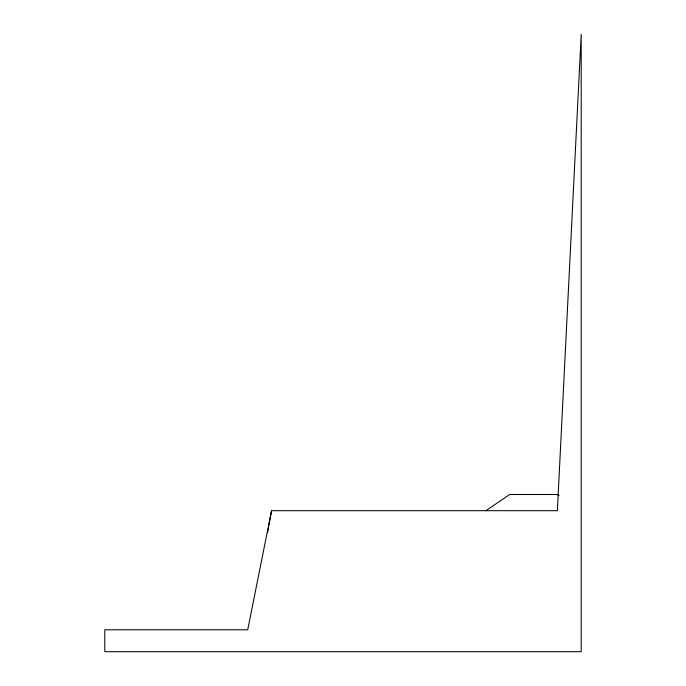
<?xml version="1.0" encoding="UTF-8"?>
<svg xmlns="http://www.w3.org/2000/svg" width="686" height="686" viewBox="0 0 686 686"><rect width="100%" height="100%" fill="white"/><g stroke="black" fill="none" stroke-linecap="round" stroke-linejoin="round"><path stroke-width="1.03" d="M267.574 532.765L268.518 527.508M268.895 525.407L271.545 510.693L557.375 510.693L581.196 34.3L581.196 651.7L104.804 651.7L104.804 629.782L247.723 629.782L271.545 510.693M485.92 510.693L509.732 494.495L557.375 494.495L559.141 495.695"/></g></svg>
